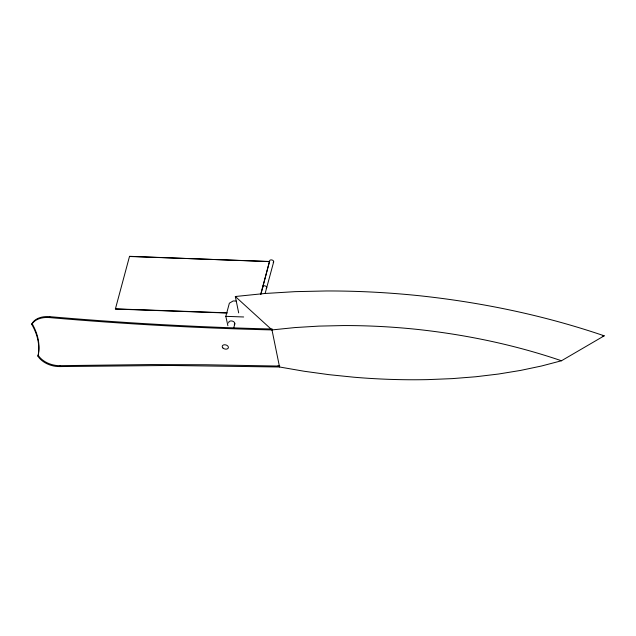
<?xml version="1.0" encoding="UTF-8"?>
<svg xmlns="http://www.w3.org/2000/svg" width="636" height="636" viewBox="0 0 636 636"><rect width="100%" height="100%" fill="white"/><g stroke="black" fill="none" stroke-linecap="round" stroke-linejoin="round"><path stroke-width="0.95" d="M260.832 293.816L269.306 262.231L260.863 294.468M277.9 365.891L279.554 366.996L169.343 365.469L59.887 366.575A19.684 13.125 15.1 0 1 37.969 356.232A84.668 56.437 15.1 0 0 31.8 324.447L32.046 323.541A21.083 14.048 15.1 0 1 49.775 316.664A2580.975 1720.301 15.1 0 0 272.232 329.011L271.985 329.917L279.554 366.996L304.143 371.249L328.995 374.668L353.966 377.22A512.584 341.651 15.1 0 0 428.211 379.605L452.276 378.619L475.76 376.758L498.552 374.024L520.518 370.43L541.53 366.002L561.469 360.763L604.2 335.816C545.012 315.615 483.463 302.736 421.334 295.939A632.589 421.644 15.1 0 0 326.181 290.97L295.168 291.646L264.822 293.498L235.328 296.511L238.675 312.896M37.969 356.232L38.216 355.317A84.668 56.437 15.1 0 0 32.046 323.541M31.8 324.447A21.083 14.048 15.1 0 1 49.529 317.579L49.775 316.664M59.887 366.575L60.134 365.66L151.289 364.555L206.247 364.77L279.8 366.082M227.903 325.751L225.82 316.338L229.365 303.197L233.174 300.955L236.067 301.059M233.547 328.558L234.827 323.788M273.655 261.96L265.125 293.474M602.316 336.309L604.2 335.816M49.529 317.579A2580.975 1720.301 15.1 0 0 271.985 329.917L295.136 327.556L318.946 326.109L343.281 325.568A496.446 330.895 15.1 0 1 417.963 329.472C466.721 334.814 515.017 344.911 561.469 360.763M269.712 261.642L129.537 256.308L115.37 309.056L227.116 313.023M129.545 256.499L269.569 261.468M115.355 308.865L226.949 312.825M225.82 316.338L243.668 316.974M235.328 296.511L271.985 329.917M262.732 287.512L262.565 286.78A2.123 1.415 15.1 0 1 265.466 286.017A2.123 1.415 15.1 0 1 266.206 288.402M269.561 261.277L269.545 260.911A2.123 1.415 15.1 0 1 272.447 260.148A2.123 1.415 15.1 0 1 273.186 262.533M228.674 323.001A3.164 2.115 15.1 0 1 232.466 321.124A3.164 2.115 15.1 0 1 234.255 324.742M60.134 365.66A19.684 13.125 15.1 0 1 38.216 355.317M222.894 347.964A3.164 2.115 15.1 0 0 228.205 348.154A3.164 2.115 15.1 0 0 224.818 344.76A3.164 2.115 15.1 0 0 222.894 347.964"/></g></svg>
